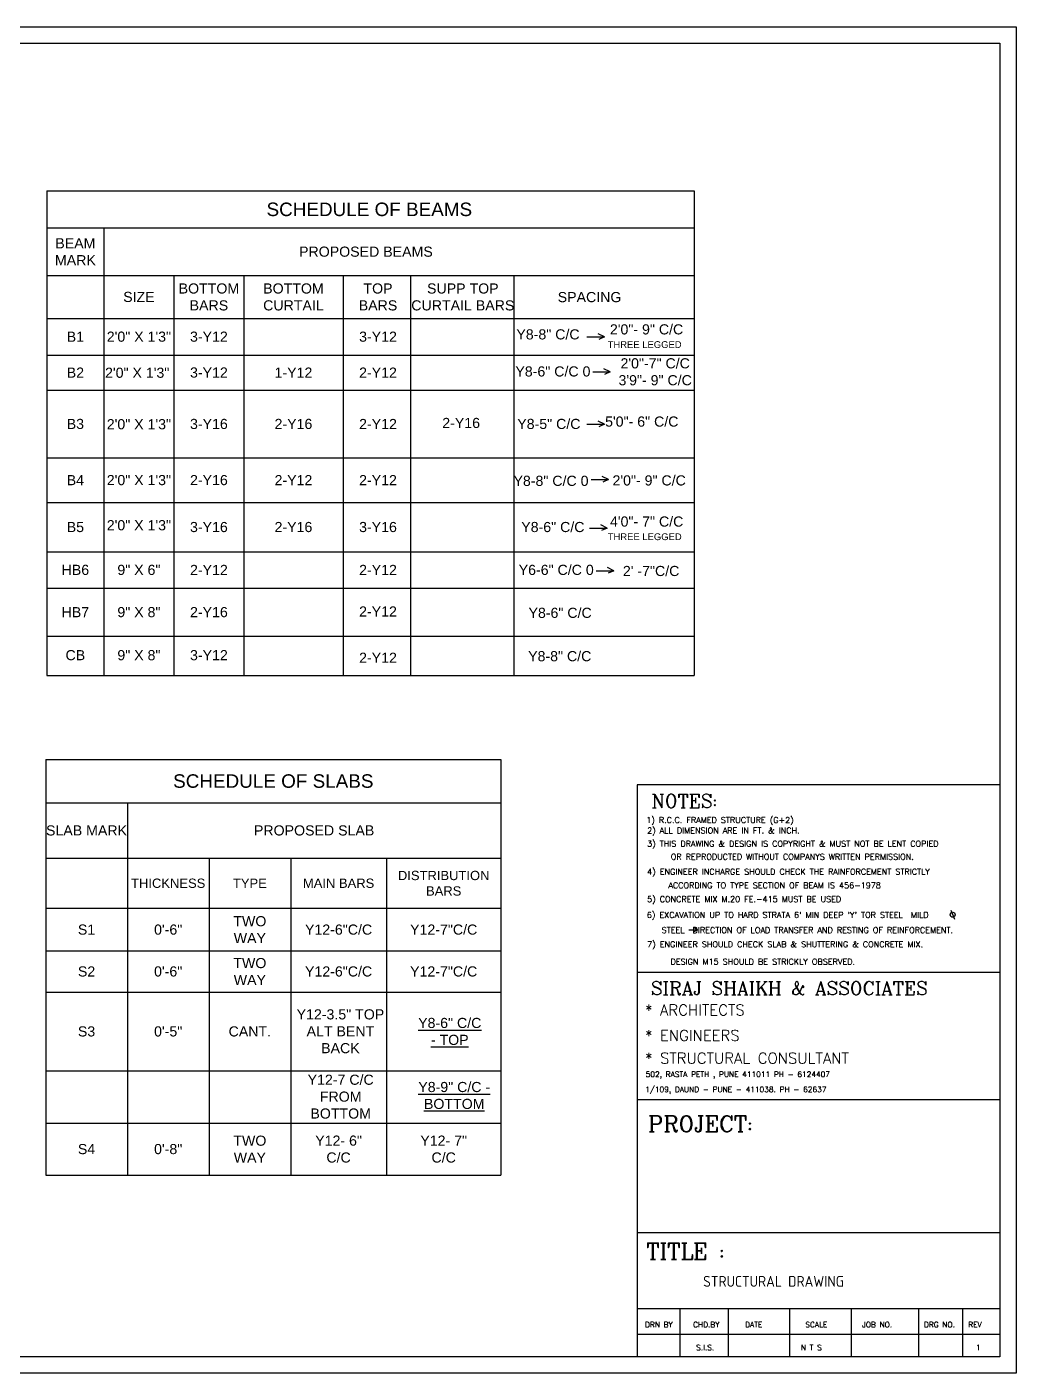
# Model space of a CAD drawing. Header units: inches. Extents: x 13054 to 48691, y 5623 to 20391.
# Drawn here: x 43882 to 44468, y 19594 to 20391 of the extents above; entities that cross this region are included whole.
import ezdxf

# ---------------------------------------------------------------- set-up
doc = ezdxf.new("R2010")
doc.units = ezdxf.units.IN
doc.header["$MEASUREMENT"] = 0
doc.styles.add('ROMANC', font='romanc.shx')
doc.styles.add('ROMANS', font='romans.shx')
doc.styles.add('SIMPLEX', font='simplex.shx')
doc.styles.get("Standard").update_dxf_attribs({"font": 'arial.ttf'})
doc.styles.add('style1', font='isocp3.shx', dxfattribs={"height": 8, "bigfont": 'bigfont.shx'})

msp = doc.modelspace()

# ---------------------------------------------------------------- linework, layer by layer
for p, q in [((43355.685, 20391.477), (44467.629, 20391.477)), ((44467.629, 20391.477), (44467.629, 19594.477)), ((43365.327, 20381.836), (44457.988, 20381.836)), ((44457.988, 20381.836), (44457.988, 19604.118)), ((44457.988, 19942.747), (44243.219, 19942.747)), ((44243.219, 19942.747), (44243.219, 19604.118)), ((44429.02, 19868.457), (44431.132, 19863.211)), ((44273.91, 19856.874), (44279.088, 19856.874)), ((44279.088, 19856.868), (44276.936, 19855.738)), ((44279.088, 19856.874), (44276.992, 19858.106)), ((44457.988, 19831.701), (44243.219, 19831.701)), ((44457.988, 19756.253), (44243.219, 19756.253)), ((44457.988, 19677.452), (44243.219, 19677.452)), ((44457.988, 19632.564), (44243.219, 19632.564)), ((44268.558, 19632.564), (44268.558, 19604.118)), ((44297.238, 19632.564), (44297.238, 19604.118)), ((44333.566, 19632.564), (44333.566, 19604.118)), ((44370.091, 19632.564), (44370.091, 19604.118)), ((44409.874, 19632.564), (44409.874, 19604.118)), ((44435.82, 19632.564), (44435.82, 19604.118)), ((44457.988, 19617.396), (44243.219, 19617.396)), ((44457.988, 19604.118), (43365.327, 19604.118)), ((44467.629, 19594.477), (43355.685, 19594.477))]:
    msp.add_line(p, q)
at = {"transparency": 33554687}
for p, q in [((43893.814, 20294.365), (44277.078, 20294.365)), ((43893.814, 20294.365), (43893.814, 20007.44)), ((44277.078, 20294.365), (44277.078, 20007.44)), ((43893.814, 20272.477), (44277.078, 20272.477)), ((43927.606, 20272.477), (43927.606, 20007.44)), ((43893.814, 20244.285), (44277.078, 20244.285)), ((43969.045, 20244.285), (43969.045, 20007.44)), ((44010.483, 20244.285), (44010.483, 20007.44)), ((44069.154, 20244.285), (44069.154, 20007.44)), ((44109.15, 20244.285), (44109.15, 20007.44)), ((44170.286, 20244.285), (44170.286, 20007.44)), ((43893.814, 20218.88), (44277.078, 20218.88)), ((44213.541, 20207.895), (44223.867, 20207.895)), ((44223.867, 20207.895), (44220.13, 20209.736)), ((44223.867, 20207.895), (44220.554, 20206.452)), ((43893.814, 20197.23), (44276.631, 20197.23)), ((44227.367, 20187.182), (44223.63, 20189.024)), ((44217.041, 20187.182), (44227.367, 20187.182)), ((44227.367, 20187.182), (44224.054, 20185.739)), ((43893.814, 20176.396), (44277.078, 20176.396)), ((44213.541, 20156.244), (44223.867, 20156.244)), ((44223.867, 20156.244), (44220.13, 20158.085)), ((44223.867, 20156.244), (44220.554, 20154.8)), ((43893.814, 20136.371), (44277.078, 20136.371)), ((43893.814, 20136.371), (44277.078, 20136.371)), ((44226.367, 20123.429), (44222.63, 20125.27)), ((44216.041, 20123.429), (44226.367, 20123.429)), ((44226.367, 20123.429), (44223.054, 20121.986)), ((43893.814, 20109.906), (44277.078, 20109.906)), ((44215.178, 20094.762), (44225.503, 20094.762)), ((44225.503, 20094.762), (44221.766, 20096.603)), ((44225.503, 20094.762), (44222.19, 20093.318)), ((43893.814, 20080.792), (44277.078, 20080.792)), ((44219.103, 20069.529), (44229.428, 20069.529)), ((44229.428, 20069.529), (44225.691, 20071.37)), ((44229.428, 20069.529), (44226.115, 20068.085)), ((43893.814, 20059.169), (44277.078, 20059.169)), ((43893.814, 20030.773), (44277.078, 20030.773)), ((43893.814, 20030.773), (44277.078, 20030.773)), ((43893.814, 20007.44), (44277.078, 20007.44)), ((43893.142, 19957.704), (44162.627, 19957.704)), ((43893.142, 19957.704), (43893.142, 19711.628)), ((44162.627, 19957.704), (44162.627, 19711.628)), ((43893.142, 19932.168), (44162.627, 19932.168)), ((43941.486, 19932.168), (43941.486, 19711.628)), ((43893.142, 19899.278), (44162.627, 19899.278)), ((43989.831, 19899.278), (43989.831, 19711.628)), ((44038.175, 19899.278), (44038.175, 19711.628)), ((44094.901, 19899.278), (44094.901, 19711.628)), ((43893.142, 19869.639), (44162.627, 19869.639)), ((43893.142, 19844.38), (44162.627, 19844.38)), ((43893.142, 19820.074), (44162.627, 19820.074)), ((43893.142, 19773.378), (44162.627, 19773.378)), ((43893.142, 19742.503), (44162.627, 19742.503)), ((43893.142, 19711.628), (44162.627, 19711.628))]:
    msp.add_line(p, q, dxfattribs=at)
msp.add_circle((44430.092, 19865.834), 1.487)

# ---------------------------------------------------------------- texts
for s, height, style, p in [('NOTES:', 8.0343, 'ROMANC', (44251.751, 19929.229)), ('1) R.C.C. FRAMED STRUCTURE (G+2)', 3.48152, 'ROMANS', (44248.705, 19920.158)), ('2) ALL DIMENSION ARE IN FT. & INCH.', 3.48152, 'ROMANS', (44249.202, 19913.951)), ('3) THIS DRAWING & DESIGN IS COPYRIGHT & MUST NOT BE LENT COPIED', 3.48152, 'ROMANS', (44249.202, 19906.145)), ('OR REPRODUCTED WITHOUT COMPANYS WRITTEN PERMISSION.', 3.48152, 'ROMANS', (44263.213, 19898.442)), ('4) ENGINEER INCHARGE SHOULD CHECK THE RAINFORCEMENT STRICTLY', 3.48152, 'ROMANS', (44249.202, 19889.587)), ('5) CONCRETE MIX M.20 FE.-415 MUST BE USED', 3.48152, 'ROMANS', (44249.202, 19873.333)), ('ACCORDING TO TYPE SECTION OF BEAM IS 456-1978', 3.48152, 'ROMANS', (44261.794, 19881.476)), ("6) EXCAVATION UP TO HARD STRATA 6' MIN DEEP 'Y' TOR STEEL  MILD", 3.48152, 'ROMANS', (44249.036, 19863.976)), ('STEEL  DIRECTION OF LOAD TRANSFER AND RESTING OF REINFORCEMENT.', 3.48152, 'ROMANS', (44257.803, 19855.001)), ('7) ENGINEER SHOULD CHECK SLAB & SHUTTERING & CONCRETE MIX.', 3.48152, 'ROMANS', (44249.202, 19846.579)), ('DESIGN M15 SHOULD BE STRICKLY OBSERVED.', 3.48152, 'ROMANS', (44263.049, 19836.309)), ('SIRAJ SHAIKH & ASSOCIATES', 8.03427, 'ROMANC', (44251.405, 19818.334)), ('* ARCHITECTS', 6.42742, 'SIMPLEX', (44248.029, 19806.23)), ('* ENGINEERS', 6.42742, 'SIMPLEX', (44248.029, 19791.168)), ('* STRUCTURAL CONSULTANT', 6.42742, 'SIMPLEX', (44248.029, 19777.691)), ('502, RASTA PETH , PUNE 411011 PH - 6124407', 3.21371, 'SIMPLEX', (44248.367, 19769.773)), ('1/109, DAUND - PUNE - 411038. PH - 62637', 3.21371, 'SIMPLEX', (44248.029, 19760.816)), ('PROJECT:', 9.6411, 'ROMANC', (44249.717, 19737.212)), ('TITLE :', 9.6411, 'ROMANC', (44248.729, 19661.793)), ('STRUCTURAL DRAWING', 6.42742, 'style1', (44282.35, 19645.563)), ('DRN BY', 3.2137, 'SIMPLEX', (44247.981, 19621.56)), ('CHD.BY', 3.2137, 'SIMPLEX', (44276.446, 19621.56)), ('DATE', 3.2137, 'SIMPLEX', (44307.193, 19621.56)), ('SCALE', 3.2137, 'SIMPLEX', (44342.88, 19621.56)), ('JOB NO.', 3.2137, 'SIMPLEX', (44376.484, 19621.56)), ('DRG NO.', 3.2137, 'SIMPLEX', (44413.112, 19621.56)), ('REV', 3.2137, 'SIMPLEX', (44439.29, 19621.56)), ('S.I.S.', 3.2137, 'SIMPLEX', (44278.195, 19607.975)), ('N T S', 3.2137, 'SIMPLEX', (44340.222, 19607.975)), ('1', 3.214, 'SIMPLEX', (44443.879, 19607.975))]:
    msp.add_text(s, height=height, dxfattribs=dict(style=style)).set_placement(p)
at = {"transparency": 33554687, "attachment_point": 5}
for s, insert, char_height, width in [('SCHEDULE OF BEAMS', (44084.736, 20283.421), 8, 277.53555), ('BEAM \\PMARK', (43910.71, 20258.381), 6, 243.74272), ('PROPOSED BEAMS', (44082.717, 20258.381), 6, 243.74272), ('BOTTOM \\PBARS', (43989.764, 20231.583), 6, 243.74272), ('BOTTOM \\PCURTAIL', (44039.818, 20231.583), 6, 243.74272), ('TOP \\PBARS ', (44089.873, 20231.583), 6, 243.74272), ('SUPP TOP \\PCURTAIL BARS ', (44140.094, 20231.583), 6, 243.74272), ('SIZE ', (43948.325, 20231.583), 6, 243.74272), ('SPACING ', (44215.124, 20231.48), 6, 243.74272), ('Y8-8" C/C ', (44190.509, 20209.41), 6, 39.15619), (' 2\'0"- 9" C/C\\P{\\H0.66667x;THREE LEGGED}  ', (44247.71, 20208.385), 6, 70.0585), ('B1', (43910.71, 20208.055), 6, 32.6614), ('2\'0" X 1\'3"', (43948.325, 20208.055), 6, 170.38248), ('3-Y12', (43989.764, 20208.055), 6, 32.6614), ('3-Y12', (44089.873, 20208.055), 6, 32.6614), ('B2', (43910.71, 20186.813), 6, 32.6614), ('2\'0" X 1\'3"', (43947.317, 20186.692), 6, 170.38248), ('3-Y12', (43989.764, 20186.813), 6, 32.6614), ('1-Y12', (44039.818, 20186.813), 6, 32.6614), ('2-Y12', (44089.873, 20186.813), 6, 32.6614), ('Y8-6" C/C 0', (44193.422, 20187.464), 6, 45.82191), (' 2\'0"-7" C/C  \\P 3\'9"- 9" C/C ', (44252.814, 20187.27), 6, 55.63381), ('B3', (43910.71, 20156.384), 6, 32.6614), ('2\'0" X 1\'3"', (43948.325, 20156.217), 6, 170.38248), ('3-Y16', (43989.764, 20156.384), 6, 32.6614), ('2-Y16', (44039.818, 20156.384), 6, 32.6614), ('2-Y12', (44089.873, 20156.384), 6, 32.6614), ('2-Y16', (44139.101, 20156.962), 6, 32.6614), ('Y8-5" C/C', (44191.032, 20156.384), 6, 41.69092), (' 5\'0"- 6" C/C  ', (44244.878, 20157.794), 6, 54.64208), ('B4', (43910.71, 20123.139), 6, 32.6614), ('2\'0" X 1\'3"', (43948.325, 20123.139), 6, 46.52721), ('2-Y16', (43989.764, 20123.139), 6, 32.6614), ('2-Y12', (44039.818, 20123.139), 6, 32.6614), ('2-Y12', (44089.873, 20123.139), 6, 32.6614), ('Y8-8" C/C 0 ', (44192.291, 20122.697), 6, 43.71982), (' 2\'0"- 9" C/C  ', (44249.258, 20122.946), 6, 55.6381), (' 4\'0"- 7" C/C \\P{\\H0.66667x;THREE LEGGED} ', (44247.766, 20094.606), 6, 54.40218), ('B5', (43910.71, 20095.349), 6, 32.6614), ('2\'0" X 1\'3"', (43948.325, 20096.423), 6, 46.06877), ('3-Y16', (43989.764, 20095.349), 6, 32.6614), ('2-Y16', (44039.818, 20095.349), 6, 32.6614), ('3-Y16', (44089.873, 20095.349), 6, 32.6614), ('Y8-6" C/C ', (44193.4, 20095.349), 6, 44.93933), ('HB6', (43910.71, 20069.98), 6, 32.6614), ('9" X 6"', (43948.325, 20069.98), 6, 32.6614), ('2-Y12', (43989.764, 20069.98), 6, 32.6614), ('2-Y12', (44089.873, 20069.98), 6, 32.6614), ('Y6-6" C/C 0 ', (44195.381, 20069.98), 6, 48.9001), ('2\' -7"C/C   ', (44251.576, 20069.323), 6, 63.68831), ('HB7', (43910.71, 20044.971), 6, 32.6614), ('9" X 8"', (43948.325, 20044.971), 6, 32.6614), ('2-Y16', (43989.764, 20044.971), 6, 32.6614), ('2-Y12', (44089.873, 20045.377), 6, 32.6614), ('Y8-6" C/C', (44197.695, 20044.544), 6, 52.79539), ('CB', (43910.71, 20019.478), 6, 32.6614), ('9" X 8"', (43948.325, 20019.478), 6, 32.6614), ('3-Y12', (43989.764, 20019.478), 6, 32.6614), ('2-Y12', (44089.873, 20017.985), 6, 32.6614), ('Y8-8" C/C ', (44197.476, 20018.881), 6, 52.63034), ('SCHEDULE OF SLABS ', (44027.884, 19944.936), 8, 277.53555), ('SLAB MARK', (43917.314, 19915.723), 6, 243.74272), ('PROPOSED SLAB  ', (44052.057, 19915.723), 6, 243.74272), ('THICKNESS  ', (43965.659, 19884.459), 5.5, 47.02448), ('TYPE ', (44014.003, 19884.459), 5.5, 47.02448), ('MAIN BARS  ', (44066.538, 19884.459), 5.5, 55.4057), ('DISTRIBUTION BARS  ', (44128.764, 19884.459), 5.5, 66.40601), ('TWO WAY ', (44014.003, 19857.01), 6, 32.6614), ('S1', (43917.314, 19857.01), 6, 32.6614), ('0\'-6"', (43965.659, 19857.01), 6, 32.6614), ('Y12-6"C/C', (44066.538, 19857.01), 6, 32.6614), ('Y12-7"C/C', (44128.764, 19857.01), 6, 32.6614), ('TWO WAY ', (44014.003, 19832.227), 6, 32.6614), ('S2', (43917.314, 19832.227), 6, 32.6614), ('0\'-6"', (43965.659, 19832.227), 6, 32.6614), ('Y12-6"C/C', (44066.538, 19832.227), 6, 32.6614), ('Y12-7"C/C', (44128.764, 19832.227), 6, 32.6614), ('Y12-3.5" TOP ALT BENT BACK ', (44067.625, 19796.816), 6, 52.89574), ('S3', (43917.314, 19796.726), 6, 32.6614), ('0\'-5"', (43965.659, 19796.726), 6, 32.6614), ('CANT.', (44014.003, 19796.726), 6, 32.6614), ('{\\LY8-6" C/C - TOP}', (44132.355, 19796.726), 6, 39.84326), ('Y12-7 C/C FROM BOTTOM ', (44067.776, 19758.114), 6, 56.80877), ('{\\LY8-9" C/C - BOTTOM}', (44135.003, 19758.801), 6, 45.13915), ('TWO WAY ', (44014.003, 19727.065), 6, 32.6614), ('Y12- 6" C/C ', (44066.538, 19727.065), 6, 32.6614), ('Y12- 7" C/C ', (44128.764, 19727.065), 6, 32.6614), ('S4', (43917.314, 19727.065), 6, 32.6614), ('0\'-8"', (43965.659, 19727.065), 6, 32.6614)]:
    msp.add_mtext(s, dxfattribs=dict(at, insert=insert, char_height=char_height, width=width))

doc.saveas('drawing.dxf')
